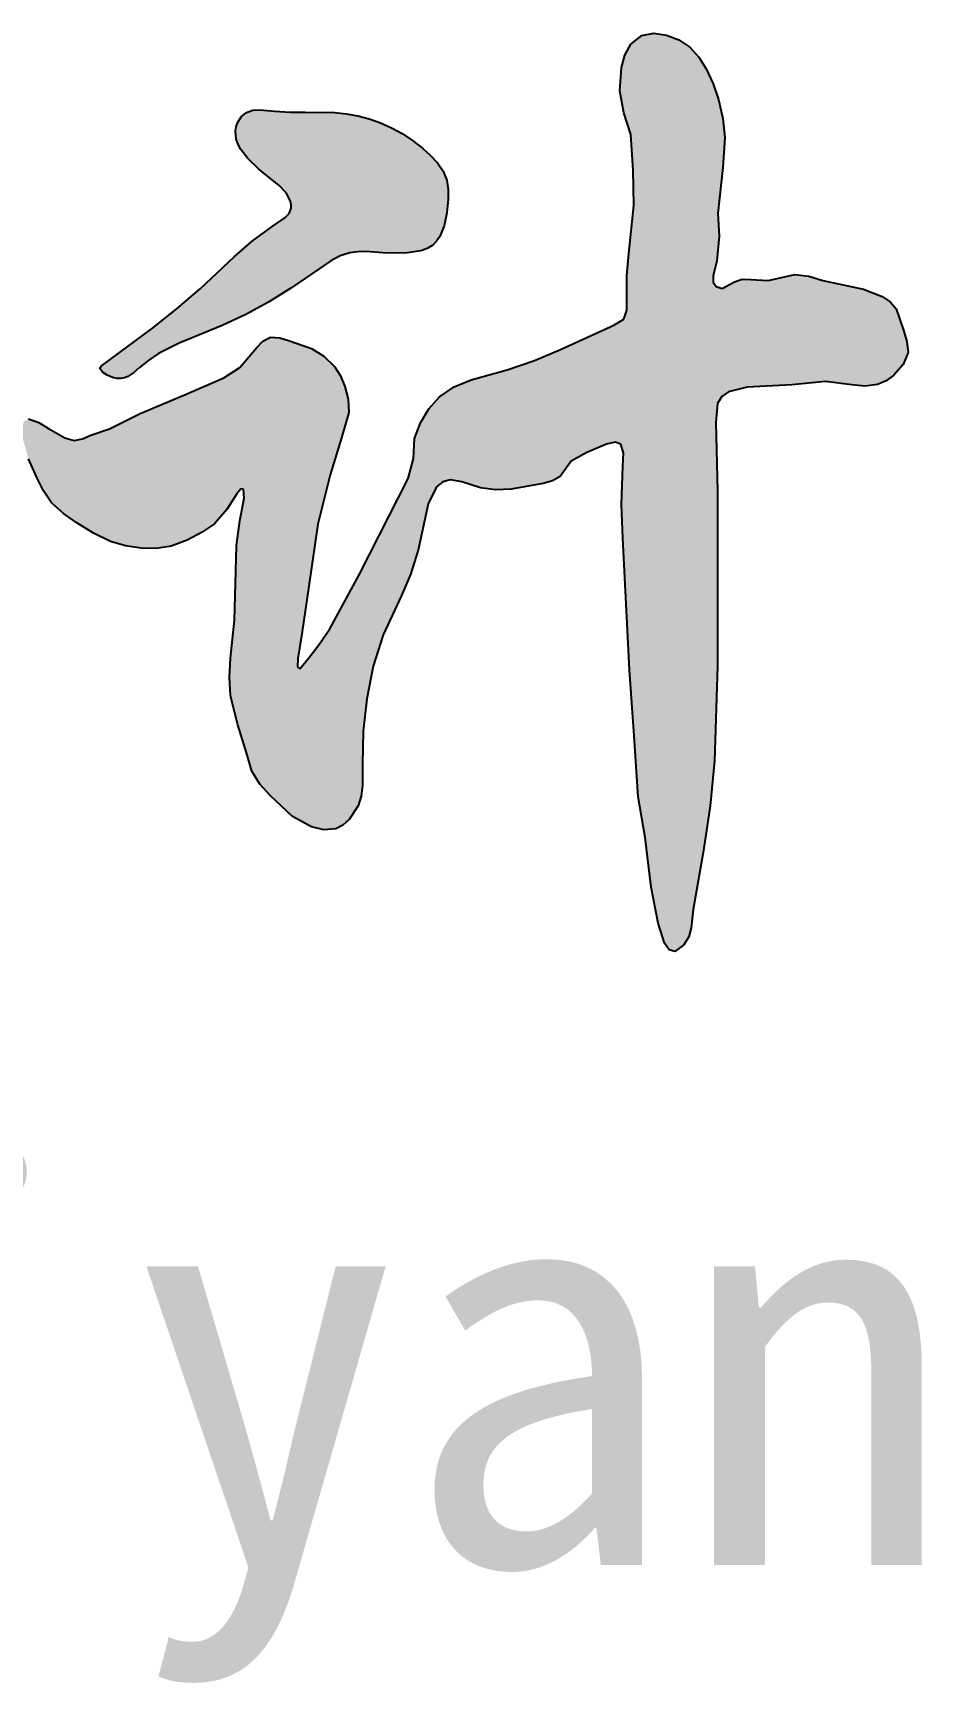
# Model space of a CAD drawing. Extents: x 8254 to 366479, y -216343 to -120021.
# Drawn here: x 167765 to 168234, y -148957 to -148098 of the extents above; entities that cross this region are included whole.
import ezdxf

# ---------------------------------------------------------------- set-up
doc = ezdxf.new("R2010")
doc.units = 0
doc.header["$LTSCALE"] = 500
doc.header["$MEASUREMENT"] = 0
doc.layers.get('0').update_dxf_attribs({"linetype": 'CONTINUOUS'})
doc.styles.add('宋体', font='SimSun.ttf', dxfattribs={"width": 0.8})

msp = doc.modelspace()

# ---------------------------------------------------------------- hatches: boundary and pattern name
h = msp.add_hatch(color=7)
h.paths.add_polyline_path([(167979.06, -148178.701), (167978.381, -148173.844), (167976.49, -148169.157), (167973.562, -148164.88), (167969.916, -148160.974), (167965.873, -148157.399), (167960.723, -148153.412), (167955.413, -148149.881), (167949.903, -148146.819), (167944.149, -148144.242), (167938.405, -148142.245), (167932.484, -148140.703), (167926.472, -148139.615), (167920.451, -148138.98), (167905.237, -148138.848), (167897.501, -148138.842), (167889.511, -148138.322), (167881.884, -148137.557), (167878.291, -148137.808), (167875.029, -148138.98), (167872.353, -148141.213), (167870.42, -148144.242), (167869.719, -148146.321), (167869.389, -148148.481), (167869.763, -148152.794), (167870.704, -148155.506), (167872.083, -148158.043), (167875.687, -148162.661), (167881.398, -148168.238), (167887.536, -148173.186), (167891.725, -148176.451), (167895.436, -148180.422), (167897.52, -148184.329), (167898.043, -148186.367), (167898.069, -148188.316), (167896.982, -148191.022), (167894.81, -148193.374), (167888.853, -148197.525), (167878.007, -148205.361), (167868.594, -148213.445), (167851.33, -148229.757), (167839.261, -148240.2), (167826.454, -148250.339), (167799.983, -148269.883), (167799.44, -148270.56), (167799.445, -148271.335), (167800.736, -148273.019), (167803.132, -148274.615), (167805.908, -148275.803), (167808.186, -148276.31), (167810.233, -148276.327), (167812.086, -148275.935), (167813.781, -148275.21), (167816.849, -148273.074), (167819.732, -148270.541), (167824.559, -148266.731), (167829.632, -148263.422), (167840.324, -148257.932), (167862.521, -148248.833), (167874.65, -148243.187), (167886.41, -148236.786), (167897.91, -148229.666), (167909.26, -148221.863), (167918.493, -148215.515), (167923.303, -148212.993), (167928.35, -148211.338), (167932.514, -148210.795), (167936.803, -148210.762), (167945.466, -148211.338), (167951.681, -148211.56), (167957.973, -148211.338), (167965.016, -148210.286), (167968.276, -148209.142), (167971.139, -148207.392), (167973.129, -148205.388), (167974.757, -148202.987), (167977.063, -148197.525), (167978.511, -148190.672), (167979.038, -148183.711)], flags=17)
h.paths.add_polyline_path([(167924, -148306.831), (167927.822, -148293.767), (167927.553, -148286.991), (167925.811, -148280.3), (167923.51, -148274.926), (167920.38, -148270.05), (167914.963, -148264.737), (167908.513, -148260.805), (167897.249, -148256.785), (167892.223, -148255.188), (167887.393, -148254.976), (167883.512, -148257.018), (167880.152, -148260.402), (167871.503, -148270.653), (167863.257, -148275.879), (167842.74, -148284.923), (167820.213, -148294.37), (167804.323, -148302.208), (167794.668, -148305.424), (167790.362, -148307.333), (167786.019, -148308.238), (167781.192, -148306.831), (167772.745, -148302.007), (167767.806, -148298.949), (167762.452, -148297.14), (167760.188, -148298.452), (167758.861, -148302.49), (167759.417, -148306.914), (167762.497, -148317.683), (167766.73, -148327.299), (167770.187, -148334.151), (167774.429, -148340.377), (167780.535, -148345.977), (167787.516, -148350.761), (167795.984, -148356.061), (167804.837, -148360.377), (167812.576, -148362.649), (167820.618, -148363.838), (167828.443, -148364.017), (167836.182, -148362.859), (167844.396, -148359.777), (167851.83, -148355.79), (167858.437, -148351.297), (167864.905, -148343.795), (167870.044, -148335.727), (167872.122, -148333.221), (167873.479, -148333.3), (167873.907, -148338.012), (167871.55, -148349.793), (167869.861, -148362.444), (167869.593, -148375.752), (167868.902, -148400.951), (167866.801, -148420.571), (167866.257, -148430.338), (167866.83, -148439.958), (167870.532, -148454.947), (167875.12, -148469.99), (167877.731, -148478.905), (167881.965, -148485.579), (167887.45, -148491.586), (167898.79, -148502.242), (167908.644, -148507.638), (167914.921, -148509.223), (167921.064, -148508.717), (167924.747, -148506.752), (167927.949, -148503.861), (167932.682, -148496.841), (167934.259, -148491.756), (167934.915, -148486.367), (167934.891, -148475.208), (167935.29, -148458.307), (167937.1, -148441.655), (167940.424, -148424.658), (167945.495, -148408.544), (167955.023, -148388.29), (167959.738, -148377.424), (167963.609, -148364.837), (167968.778, -148341.028), (167973.12, -148332.221), (167976.309, -148329.628), (167980.398, -148328.635), (167986.141, -148329.518), (167995.861, -148332.608), (168003.619, -148333.724), (168011.621, -148333.418), (168028.113, -148330.401), (168032.908, -148329.142), (168036.95, -148326.869), (168042.693, -148318.922), (168050.646, -148314.507), (168060.87, -148310.115), (168065.299, -148309.112), (168068.318, -148310.092), (168069.547, -148314.829), (168069.202, -148321.571), (168068.575, -148341.325), (168069.202, -148358.656), (168072.714, -148426.672), (168075.168, -148460.657), (168077.272, -148492.189), (168080.778, -148513.21), (168083.934, -148538.787), (168087.44, -148557.356), (168090.781, -148567.723), (168093.182, -148571.215), (168096.206, -148572.071), (168100.763, -148568.567), (168103.283, -148564.371), (168104.635, -148559.849), (168105.672, -148550.348), (168110.932, -148519.867), (168114.422, -148496.854), (168116.541, -148473.62), (168118.149, -148424.697), (168118.194, -148375.571), (168118.181, -148334.332), (168117.258, -148298.97), (168118.181, -148289.081), (168120.368, -148285.576), (168123.803, -148283.141), (168133.41, -148280.666), (168156.502, -148279.558), (168173.882, -148277.877), (168187.494, -148279.59), (168194.291, -148280.135), (168200.793, -148279.278), (168205.158, -148277.389), (168209.202, -148274.516), (168214.069, -148269.1), (168216.49, -148262.752), (168215.869, -148257.118), (168214.126, -148251.338), (168210.322, -148240.251), (168207.229, -148236.676), (168203.152, -148233.861), (168193.521, -148230.113), (168172.598, -148225.679), (168165.287, -148223.449), (168158.015, -148222.511), (168144.384, -148225.679), (168135.338, -148225.084), (168130.968, -148225.053), (168126.948, -148226.312), (168120.608, -148229.797), (168117.438, -148228.846), (168115.861, -148226.469), (168115.832, -148223.209), (168117.755, -148215.542), (168118.96, -148202.74), (168118.389, -148191.15), (168120.925, -148167.391), (168121.876, -148151.869), (168120.895, -148141.974), (168118.706, -148132.229), (168115.992, -148124.131), (168112.366, -148116.39), (168108.55, -148110.449), (168103.806, -148105.302), (168098.201, -148101.466), (168091.76, -148098.967), (168085.292, -148098.078), (168079.079, -148099.284), (168073.373, -148103.719), (168070.286, -148109.386), (168068.618, -148115.756), (168067.667, -148127.794), (168069.886, -148139.198), (168073.373, -148150.285), (168074.641, -148168.658), (168074.958, -148187.031), (168072.422, -148211.74), (168071.413, -148223.133), (168071.364, -148235.279), (168071.43, -148240.945), (168069.821, -148245.566), (168064.673, -148248.652), (168037.111, -148261.291), (168023.666, -148267.002), (168009.6, -148271.796), (167990.932, -148276.996), (167982.204, -148280.557), (167974.599, -148285.683), (167969.171, -148291.845), (167964.821, -148299.056), (167961.732, -148307.285), (167961.217, -148317.572), (167958.413, -148327.842), (167953.496, -148337.631), (167933.423, -148377.234), (167917.981, -148405.522), (167912.32, -148413.751), (167907.173, -148420.437), (167902.54, -148426.095), (167901.363, -148425.123), (167901.493, -148420.812), (167903.57, -148408.093), (167907.173, -148383.406), (167911.806, -148351.517), (167918.168, -148325.925)])

# ---------------------------------------------------------------- linework, layer by layer
at = {"color": 7}
for p, q in [((168070.286, -148109.386), (168073.373, -148103.719)), ((168073.373, -148103.719), (168079.079, -148099.284)), ((168079.079, -148099.284), (168085.292, -148098.078)), ((168085.292, -148098.078), (168091.76, -148098.967)), ((168091.76, -148098.967), (168098.201, -148101.466)), ((168098.201, -148101.466), (168103.806, -148105.302)), ((168068.618, -148115.756), (168070.286, -148109.386)), ((168103.806, -148105.302), (168108.55, -148110.449)), ((168108.55, -148110.449), (168112.366, -148116.39)), ((168067.667, -148127.794), (168068.618, -148115.756)), ((168112.366, -148116.39), (168115.992, -148124.131)), ((168069.886, -148139.198), (168067.667, -148127.794)), ((168115.992, -148124.131), (168118.706, -148132.229)), ((167875.029, -148138.98), (167878.291, -148137.808)), ((167878.291, -148137.808), (167881.884, -148137.557)), ((167881.884, -148137.557), (167889.511, -148138.322)), ((167889.511, -148138.322), (167897.501, -148138.842)), ((168118.706, -148132.229), (168120.895, -148141.974)), ((167869.389, -148148.481), (167869.719, -148146.321)), ((167869.719, -148146.321), (167870.42, -148144.242)), ((167870.42, -148144.242), (167872.353, -148141.213)), ((167872.353, -148141.213), (167875.029, -148138.98)), ((167897.501, -148138.842), (167905.237, -148138.848)), ((167905.237, -148138.848), (167920.451, -148138.98)), ((167920.451, -148138.98), (167926.472, -148139.615)), ((167926.472, -148139.615), (167932.484, -148140.703)), ((167932.484, -148140.703), (167938.405, -148142.245)), ((167938.405, -148142.245), (167944.149, -148144.242)), ((167944.149, -148144.242), (167949.903, -148146.819)), ((167949.903, -148146.819), (167955.413, -148149.881)), ((168073.373, -148150.285), (168069.886, -148139.198)), ((168120.895, -148141.974), (168121.876, -148151.869)), ((167869.763, -148152.794), (167869.389, -148148.481)), ((167870.704, -148155.506), (167869.763, -148152.794)), ((167872.083, -148158.043), (167870.704, -148155.506)), ((167955.413, -148149.881), (167960.723, -148153.412)), ((167960.723, -148153.412), (167965.873, -148157.399)), ((168074.641, -148168.658), (168073.373, -148150.285)), ((168121.876, -148151.869), (168120.925, -148167.391)), ((167875.687, -148162.661), (167872.083, -148158.043)), ((167881.398, -148168.238), (167875.687, -148162.661)), ((167965.873, -148157.399), (167969.916, -148160.974)), ((167969.916, -148160.974), (167973.562, -148164.88)), ((167887.536, -148173.186), (167881.398, -148168.238)), ((167973.562, -148164.88), (167976.49, -148169.157)), ((167976.49, -148169.157), (167978.381, -148173.844)), ((168074.958, -148187.031), (168074.641, -148168.658)), ((168120.925, -148167.391), (168118.389, -148191.15)), ((167891.725, -148176.451), (167887.536, -148173.186)), ((167895.436, -148180.422), (167891.725, -148176.451)), ((167897.52, -148184.329), (167895.436, -148180.422)), ((167978.381, -148173.844), (167979.06, -148178.701)), ((167979.06, -148178.701), (167979.038, -148183.711)), ((167896.982, -148191.022), (167898.069, -148188.316)), ((167898.043, -148186.367), (167897.52, -148184.329)), ((167898.069, -148188.316), (167898.043, -148186.367)), ((167979.038, -148183.711), (167978.511, -148190.672)), ((168072.422, -148211.74), (168074.958, -148187.031)), ((167878.007, -148205.361), (167888.853, -148197.525)), ((167888.853, -148197.525), (167894.81, -148193.374)), ((167894.81, -148193.374), (167896.982, -148191.022)), ((167977.063, -148197.525), (167974.757, -148202.987)), ((167978.511, -148190.672), (167977.063, -148197.525)), ((168118.389, -148191.15), (168118.96, -148202.74)), ((167868.594, -148213.445), (167878.007, -148205.361)), ((167973.129, -148205.388), (167971.139, -148207.392)), ((167974.757, -148202.987), (167973.129, -148205.388)), ((168118.96, -148202.74), (168117.755, -148215.542)), ((167851.33, -148229.757), (167868.594, -148213.445)), ((167918.493, -148215.515), (167909.26, -148221.863)), ((167923.303, -148212.993), (167918.493, -148215.515)), ((167928.35, -148211.338), (167923.303, -148212.993)), ((167932.514, -148210.795), (167928.35, -148211.338)), ((167936.803, -148210.762), (167932.514, -148210.795)), ((167945.466, -148211.338), (167936.803, -148210.762)), ((167951.681, -148211.56), (167945.466, -148211.338)), ((167957.973, -148211.338), (167951.681, -148211.56)), ((167965.016, -148210.286), (167957.973, -148211.338)), ((167968.276, -148209.142), (167965.016, -148210.286)), ((167971.139, -148207.392), (167968.276, -148209.142)), ((168071.413, -148223.133), (168072.422, -148211.74)), ((168117.755, -148215.542), (168115.832, -148223.209)), ((167909.26, -148221.863), (167897.91, -148229.666)), ((168071.364, -148235.279), (168071.413, -148223.133)), ((168115.832, -148223.209), (168115.861, -148226.469)), ((168144.384, -148225.679), (168158.015, -148222.511)), ((168158.015, -148222.511), (168165.287, -148223.449)), ((168165.287, -148223.449), (168172.598, -148225.679)), ((167839.261, -148240.2), (167851.33, -148229.757)), ((167897.91, -148229.666), (167886.41, -148236.786)), ((168115.861, -148226.469), (168117.438, -148228.846)), ((168117.438, -148228.846), (168120.608, -148229.797)), ((168120.608, -148229.797), (168126.948, -148226.312)), ((168126.948, -148226.312), (168130.968, -148225.053)), ((168130.968, -148225.053), (168135.338, -148225.084)), ((168135.338, -148225.084), (168144.384, -148225.679)), ((168172.598, -148225.679), (168193.521, -148230.113)), ((168193.521, -148230.113), (168203.152, -148233.861)), ((167826.454, -148250.339), (167839.261, -148240.2)), ((167886.41, -148236.786), (167874.65, -148243.187)), ((168069.821, -148245.566), (168071.43, -148240.945)), ((168071.43, -148240.945), (168071.364, -148235.279)), ((168203.152, -148233.861), (168207.229, -148236.676)), ((168207.229, -148236.676), (168210.322, -148240.251)), ((168210.322, -148240.251), (168214.126, -148251.338)), ((167862.521, -148248.833), (167840.324, -148257.932)), ((167874.65, -148243.187), (167862.521, -148248.833)), ((168037.111, -148261.291), (168064.673, -148248.652)), ((168064.673, -148248.652), (168069.821, -148245.566)), ((167799.983, -148269.883), (167826.454, -148250.339)), ((167840.324, -148257.932), (167829.632, -148263.422)), ((167880.152, -148260.402), (167883.512, -148257.018)), ((167883.512, -148257.018), (167887.393, -148254.976)), ((167887.393, -148254.976), (167892.223, -148255.188)), ((167892.223, -148255.188), (167897.249, -148256.785)), ((167897.249, -148256.785), (167908.513, -148260.805)), ((168214.126, -148251.338), (168215.869, -148257.118)), ((168215.869, -148257.118), (168216.49, -148262.752)), ((167824.559, -148266.731), (167819.732, -148270.541)), ((167829.632, -148263.422), (167824.559, -148266.731)), ((167871.503, -148270.653), (167880.152, -148260.402)), ((167908.513, -148260.805), (167914.963, -148264.737)), ((167914.963, -148264.737), (167920.38, -148270.05)), ((168009.6, -148271.796), (168023.666, -148267.002)), ((168023.666, -148267.002), (168037.111, -148261.291)), ((168216.49, -148262.752), (168214.069, -148269.1)), ((167799.44, -148270.56), (167799.983, -148269.883)), ((167799.445, -148271.335), (167799.44, -148270.56)), ((167800.736, -148273.019), (167799.445, -148271.335)), ((167803.132, -148274.615), (167800.736, -148273.019)), ((167805.908, -148275.803), (167803.132, -148274.615)), ((167808.186, -148276.31), (167805.908, -148275.803)), ((167813.781, -148275.21), (167812.086, -148275.935)), ((167816.849, -148273.074), (167813.781, -148275.21)), ((167819.732, -148270.541), (167816.849, -148273.074)), ((167863.257, -148275.879), (167871.503, -148270.653)), ((167920.38, -148270.05), (167923.51, -148274.926)), ((167923.51, -148274.926), (167925.811, -148280.3)), ((167990.932, -148276.996), (168009.6, -148271.796)), ((168209.202, -148274.516), (168205.158, -148277.389)), ((168214.069, -148269.1), (168209.202, -148274.516)), ((167810.233, -148276.327), (167808.186, -148276.31)), ((167812.086, -148275.935), (167810.233, -148276.327)), ((167842.74, -148284.923), (167863.257, -148275.879)), ((167925.811, -148280.3), (167927.553, -148286.991)), ((167974.599, -148285.683), (167982.204, -148280.557)), ((167982.204, -148280.557), (167990.932, -148276.996)), ((168123.803, -148283.141), (168120.368, -148285.576)), ((168133.41, -148280.666), (168123.803, -148283.141)), ((168156.502, -148279.558), (168133.41, -148280.666)), ((168173.882, -148277.877), (168156.502, -148279.558)), ((168187.494, -148279.59), (168173.882, -148277.877)), ((168194.291, -148280.135), (168187.494, -148279.59)), ((168200.793, -148279.278), (168194.291, -148280.135)), ((168205.158, -148277.389), (168200.793, -148279.278)), ((167820.213, -148294.37), (167842.74, -148284.923)), ((167927.553, -148286.991), (167927.822, -148293.767)), ((167964.821, -148299.056), (167969.171, -148291.845)), ((167969.171, -148291.845), (167974.599, -148285.683)), ((168118.181, -148289.081), (168117.258, -148298.97)), ((168120.368, -148285.576), (168118.181, -148289.081)), ((167762.452, -148297.14), (167767.806, -148298.949)), ((167767.806, -148298.949), (167772.745, -148302.007)), ((167804.323, -148302.208), (167820.213, -148294.37)), ((167927.822, -148293.767), (167924, -148306.831)), ((167961.732, -148307.285), (167964.821, -148299.056)), ((168117.258, -148298.97), (168118.181, -148334.332)), ((167772.745, -148302.007), (167781.192, -148306.831)), ((167781.192, -148306.831), (167786.019, -148308.238)), ((167786.019, -148308.238), (167790.362, -148307.333)), ((167790.362, -148307.333), (167794.668, -148305.424)), ((167794.668, -148305.424), (167804.323, -148302.208)), ((167924, -148306.831), (167918.168, -148325.925)), ((167961.217, -148317.572), (167961.732, -148307.285)), ((168060.87, -148310.115), (168050.646, -148314.507)), ((168065.299, -148309.112), (168060.87, -148310.115)), ((168068.318, -148310.092), (168065.299, -148309.112)), ((168069.547, -148314.829), (168068.318, -148310.092)), ((167766.73, -148327.299), (167762.497, -148317.683)), ((167958.413, -148327.842), (167961.217, -148317.572)), ((168050.646, -148314.507), (168042.693, -148318.922)), ((168069.202, -148321.571), (168069.547, -148314.829)), ((167770.187, -148334.151), (167766.73, -148327.299)), ((167918.168, -148325.925), (167911.806, -148351.517)), ((168036.95, -148326.869), (168032.908, -148329.142)), ((168042.693, -148318.922), (168036.95, -148326.869)), ((168068.575, -148341.325), (168069.202, -148321.571)), ((167774.429, -148340.377), (167770.187, -148334.151)), ((167870.044, -148335.727), (167864.905, -148343.795)), ((167872.122, -148333.221), (167870.044, -148335.727)), ((167873.479, -148333.3), (167872.122, -148333.221)), ((167873.907, -148338.012), (167873.479, -148333.3)), ((167953.496, -148337.631), (167958.413, -148327.842)), ((167973.12, -148332.221), (167968.778, -148341.028)), ((167976.309, -148329.628), (167973.12, -148332.221)), ((167980.398, -148328.635), (167976.309, -148329.628)), ((167986.141, -148329.518), (167980.398, -148328.635)), ((167995.861, -148332.608), (167986.141, -148329.518)), ((168003.619, -148333.724), (167995.861, -148332.608)), ((168011.621, -148333.418), (168003.619, -148333.724)), ((168028.113, -148330.401), (168011.621, -148333.418)), ((168032.908, -148329.142), (168028.113, -148330.401)), ((168118.181, -148334.332), (168118.194, -148375.571)), ((167780.535, -148345.977), (167774.429, -148340.377)), ((167864.905, -148343.795), (167858.437, -148351.297)), ((167871.55, -148349.793), (167873.907, -148338.012)), ((167933.423, -148377.234), (167953.496, -148337.631)), ((167968.778, -148341.028), (167963.609, -148364.837)), ((168069.202, -148358.656), (168068.575, -148341.325)), ((167787.516, -148350.761), (167780.535, -148345.977)), ((167795.984, -148356.061), (167787.516, -148350.761)), ((167858.437, -148351.297), (167851.83, -148355.79)), ((167869.861, -148362.444), (167871.55, -148349.793)), ((167911.806, -148351.517), (167907.173, -148383.406)), ((167804.837, -148360.377), (167795.984, -148356.061)), ((167812.576, -148362.649), (167804.837, -148360.377)), ((167844.396, -148359.777), (167836.182, -148362.859)), ((167851.83, -148355.79), (167844.396, -148359.777)), ((168072.714, -148426.672), (168069.202, -148358.656)), ((167820.618, -148363.838), (167812.576, -148362.649)), ((167828.443, -148364.017), (167820.618, -148363.838)), ((167836.182, -148362.859), (167828.443, -148364.017)), ((167869.593, -148375.752), (167869.861, -148362.444)), ((167963.609, -148364.837), (167959.738, -148377.424)), ((167868.902, -148400.951), (167869.593, -148375.752)), ((167917.981, -148405.522), (167933.423, -148377.234)), ((167959.738, -148377.424), (167955.023, -148388.29)), ((168118.194, -148375.571), (168118.149, -148424.697)), ((167907.173, -148383.406), (167903.57, -148408.093)), ((167955.023, -148388.29), (167945.495, -148408.544)), ((167866.801, -148420.571), (167868.902, -148400.951)), ((167903.57, -148408.093), (167901.493, -148420.812)), ((167912.32, -148413.751), (167917.981, -148405.522)), ((167945.495, -148408.544), (167940.424, -148424.658)), ((167866.257, -148430.338), (167866.801, -148420.571)), ((167901.493, -148420.812), (167901.363, -148425.123)), ((167902.54, -148426.095), (167907.173, -148420.437)), ((167907.173, -148420.437), (167912.32, -148413.751)), ((167866.83, -148439.958), (167866.257, -148430.338)), ((167901.363, -148425.123), (167902.54, -148426.095)), ((167940.424, -148424.658), (167937.1, -148441.655)), ((168075.168, -148460.657), (168072.714, -148426.672)), ((168118.149, -148424.697), (168116.541, -148473.62)), ((167870.532, -148454.947), (167866.83, -148439.958)), ((167937.1, -148441.655), (167935.29, -148458.307)), ((167875.12, -148469.99), (167870.532, -148454.947)), ((167935.29, -148458.307), (167934.891, -148475.208)), ((168077.272, -148492.189), (168075.168, -148460.657)), ((167877.731, -148478.905), (167875.12, -148469.99)), ((167881.965, -148485.579), (167877.731, -148478.905)), ((167934.891, -148475.208), (167934.915, -148486.367)), ((168116.541, -148473.62), (168114.422, -148496.854)), ((167887.45, -148491.586), (167881.965, -148485.579)), ((167934.915, -148486.367), (167934.259, -148491.756)), ((167898.79, -148502.242), (167887.45, -148491.586)), ((167932.682, -148496.841), (167927.949, -148503.861)), ((167934.259, -148491.756), (167932.682, -148496.841)), ((168080.778, -148513.21), (168077.272, -148492.189)), ((168114.422, -148496.854), (168110.932, -148519.867)), ((167908.644, -148507.638), (167898.79, -148502.242)), ((167914.921, -148509.223), (167908.644, -148507.638)), ((167924.747, -148506.752), (167921.064, -148508.717)), ((167927.949, -148503.861), (167924.747, -148506.752)), ((167921.064, -148508.717), (167914.921, -148509.223)), ((168083.934, -148538.787), (168080.778, -148513.21)), ((168110.932, -148519.867), (168105.672, -148550.348)), ((168087.44, -148557.356), (168083.934, -148538.787)), ((168105.672, -148550.348), (168104.635, -148559.849)), ((168090.781, -148567.723), (168087.44, -148557.356)), ((168093.182, -148571.215), (168090.781, -148567.723)), ((168103.283, -148564.371), (168100.763, -148568.567)), ((168104.635, -148559.849), (168103.283, -148564.371)), ((168096.206, -148572.071), (168093.182, -148571.215)), ((168100.763, -148568.567), (168096.206, -148572.071))]:
    msp.add_line(p, q, dxfattribs=at)

# ---------------------------------------------------------------- texts
at = {"color": 7, "style": '宋体'}
msp.add_text('jingxianguihuajianzhushejiyanjiuyuan', height=208.21259, dxfattribs=at).set_placement((164131.609, -148888.595))

doc.saveas('drawing.dxf')
